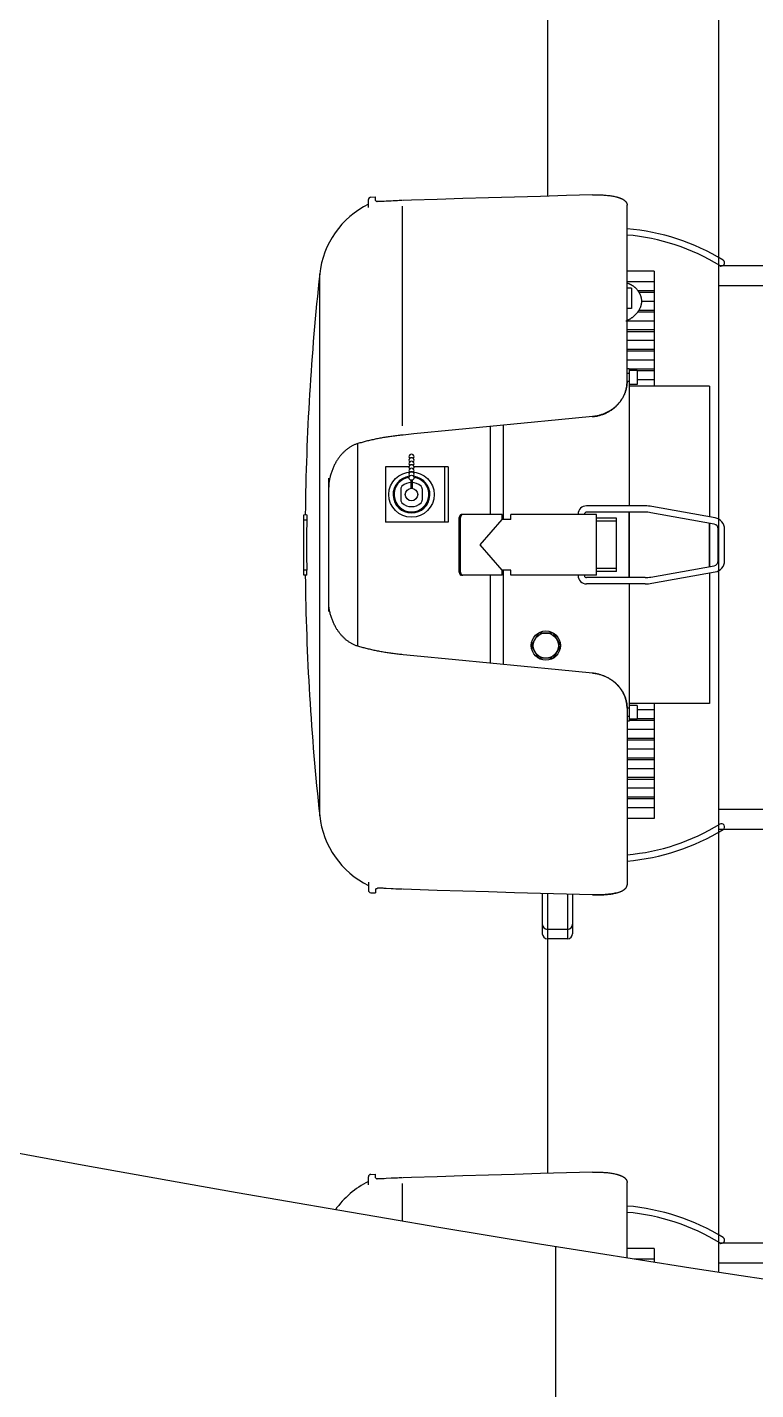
# Model space of a CAD drawing. Header units: millimetres. Extents: x -139278 to 641613, y -260926 to 217780.
# Drawn here: x 134978 to 135271, y 6584 to 7132 of the extents above; entities that cross this region are included whole.
import ezdxf

# ---------------------------------------------------------------- set-up
doc = ezdxf.new("R2010")
doc.units = ezdxf.units.MM

msp = doc.modelspace()

# ---------------------------------------------------------------- linework, layer by layer
for p, q in [((135256.165, 6631.019), (135256.165, 7556.408)), ((135190.571, 5312.264), (135190.571, 6641.398))]:
    msp.add_line(p, q)
at = {"ltscale": 4}
for p, q in [((135187.125, 7175.37), (135187.125, 7064.331)), ((135115.053, 7059.758), (135115.053, 7062.937)), ((135116.014, 7063.949), (135117.891, 7064.048)), ((135117.891, 7062.705), (135117.891, 7064.048)), ((135128.81, 6971.873), (135128.81, 7060.352)), ((135219.246, 6989.723), (135219.246, 7060.738)), ((135095.399, 6923.93), (135095.399, 7033.012)), ((135230.2, 7034.113), (135219.246, 7034.113)), ((135230.2, 7034.113), (135230.2, 6987.783)), ((135256.165, 7036.359), (135370.465, 7036.359)), ((135230.2, 7029.813), (135219.246, 7029.813)), ((135221.079, 7027.253), (135219.246, 7027.253)), ((135221.079, 7027.253), (135221.079, 7019.145)), ((135256.165, 7028.359), (135370.465, 7028.359)), ((135230.2, 7026.229), (135223.634, 7026.229)), ((135230.2, 7025.512), (135224.09, 7025.512)), ((135230.2, 7021.929), (135225.032, 7021.929)), ((135221.079, 7019.145), (135219.246, 7019.145)), ((135230.2, 7017.629), (135223.492, 7017.629)), ((135230.2, 7018.346), (135223.965, 7018.346)), ((135230.2, 7014.046), (135218.753, 7014.046)), ((135230.2, 7010.462), (135219.246, 7010.462)), ((135230.2, 7009.745), (135219.246, 7009.745)), ((135230.2, 7006.162), (135219.246, 7006.162)), ((135230.2, 7002.579), (135219.246, 7002.579)), ((135230.2, 7001.862), (135219.246, 7001.862)), ((135230.2, 6998.278), (135219.246, 6998.278)), ((135220.065, 6994.878), (135219.246, 6994.878)), ((135220.065, 6994.878), (135220.065, 6987.783)), ((135230.2, 6994.695), (135220.065, 6994.695)), ((135220.065, 6994.118), (135220.065, 6988.543)), ((135223.25, 6994.118), (135220.065, 6994.118)), ((135223.25, 6994.118), (135223.25, 6988.543)), ((135220.065, 6989.709), (135219.245, 6989.709)), ((135220.065, 6992.952), (135219.246, 6992.952)), ((135223.25, 6988.543), (135220.065, 6988.543)), ((135230.2, 6993.978), (135223.25, 6993.978)), ((135230.2, 6990.395), (135223.25, 6990.395)), ((135220.065, 6987.783), (135220.065, 6939.638)), ((135252.498, 6987.783), (135220.065, 6987.783)), ((135252.498, 6987.783), (135252.498, 6935.212)), ((135169.388, 6972.107), (135169.388, 6934.115)), ((135164.105, 6971.593), (135164.105, 6936.142)), ((135110.602, 6964.654), (135110.602, 6883.268)), ((135099.039, 6923.93), (135099.039, 6950.801)), ((135121.854, 6955.349), (135121.854, 6933.051)), ((135131.392, 6955.349), (135121.854, 6955.349)), ((135147.106, 6955.349), (135133.395, 6955.349)), ((135145.671, 6955.349), (135145.671, 6933.051)), ((135147.106, 6955.349), (135147.106, 6933.051)), ((135128.086, 6946.435), (135128.086, 6941.966)), ((135132.14, 6949.983), (135132.14, 6946.722)), ((135132.647, 6949.983), (135132.647, 6946.722)), ((135136.701, 6946.435), (135136.701, 6941.966)), ((135226.489, 6939.638), (135202.882, 6939.638)), ((135254.771, 6934.803), (135229.27, 6939.39)), ((135089.005, 6936.092), (135090.138, 6936.112)), ((135089.005, 6911.767), (135089.005, 6936.092)), ((135089.005, 6934.065), (135090.185, 6934.086)), ((135151.652, 6912.934), (135151.652, 6934.925)), ((135152.152, 6912.934), (135152.152, 6934.925)), ((135168.881, 6936.142), (135152.581, 6936.142)), ((135160.102, 6923.93), (135168.881, 6934.115)), ((135168.881, 6934.115), (135168.881, 6936.142)), ((135172.428, 6934.115), (135168.881, 6934.115)), ((135206.885, 6936.142), (135172.428, 6936.142)), ((135172.428, 6934.115), (135172.428, 6936.142)), ((135199.537, 6936.142), (135199.537, 6936.294)), ((135202.071, 6936.142), (135202.071, 6936.294)), ((135226.489, 6937.104), (135202.882, 6937.104)), ((135206.885, 6911.718), (135206.885, 6936.142)), ((135214.992, 6934.672), (135206.885, 6934.672)), ((135214.992, 6913.187), (135214.992, 6934.672)), ((135220.065, 6937.104), (135220.065, 6910.755)), ((135220.065, 6910.755), (135220.065, 6937.104)), ((135254.322, 6932.309), (135228.822, 6936.896)), ((135147.106, 6933.051), (135121.854, 6933.051)), ((135214.992, 6933.456), (135206.885, 6933.456)), ((135252.498, 6932.637), (135252.498, 6915.222)), ((135252.498, 6915.222), (135252.498, 6932.637)), ((135255.991, 6917.545), (135255.991, 6930.314)), ((135258.524, 6917.545), (135258.524, 6930.314)), ((135095.399, 6814.847), (135095.399, 6923.93)), ((135099.039, 6897.058), (135099.039, 6923.93)), ((135168.881, 6913.744), (135160.102, 6923.93)), ((135090.185, 6913.773), (135089.005, 6913.794)), ((135090.138, 6911.747), (135089.005, 6911.767)), ((135168.881, 6911.718), (135152.581, 6911.718)), ((135164.105, 6911.718), (135164.105, 6876.324)), ((135168.881, 6911.718), (135168.881, 6913.744)), ((135172.428, 6913.744), (135168.881, 6913.744)), ((135169.388, 6913.744), (135169.388, 6875.809)), ((135172.428, 6911.718), (135172.428, 6913.744)), ((135206.885, 6911.718), (135172.428, 6911.718)), ((135199.537, 6911.566), (135199.537, 6911.718)), ((135202.071, 6911.566), (135202.071, 6911.718)), ((135214.992, 6914.403), (135206.885, 6914.403)), ((135214.992, 6913.187), (135206.885, 6913.187)), ((135228.822, 6910.963), (135254.322, 6915.55)), ((135229.27, 6908.469), (135254.771, 6913.056)), ((135252.498, 6912.648), (135252.498, 6860.076)), ((135226.489, 6910.755), (135202.882, 6910.755)), ((135226.489, 6908.221), (135202.882, 6908.221)), ((135220.065, 6908.221), (135220.065, 6860.076)), ((135183.591, 6888.456), (135180.665, 6883.388)), ((135189.442, 6888.456), (135183.591, 6888.456)), ((135189.442, 6888.456), (135192.368, 6883.388)), ((135180.665, 6883.388), (135183.591, 6878.32)), ((135192.368, 6883.388), (135189.442, 6878.32)), ((135189.442, 6878.32), (135183.591, 6878.32)), ((135220.065, 6858.151), (135219.245, 6858.151)), ((135219.246, 6858.136), (135219.246, 6787.121)), ((135252.498, 6860.076), (135220.065, 6860.076)), ((135220.065, 6860.076), (135220.065, 6852.981)), ((135220.065, 6859.316), (135220.065, 6853.742)), ((135223.25, 6859.316), (135220.065, 6859.316)), ((135223.25, 6859.316), (135223.25, 6853.742)), ((135230.2, 6857.464), (135223.25, 6857.464)), ((135230.2, 6860.076), (135230.2, 6813.746)), ((135220.065, 6854.907), (135219.246, 6854.907)), ((135220.065, 6852.981), (135219.246, 6852.981)), ((135223.25, 6853.742), (135220.065, 6853.742)), ((135230.2, 6853.164), (135220.065, 6853.164)), ((135230.2, 6853.881), (135223.25, 6853.881)), ((135230.2, 6849.581), (135219.246, 6849.581)), ((135230.2, 6845.997), (135219.246, 6845.997)), ((135230.2, 6845.281), (135219.246, 6845.281)), ((135230.2, 6841.697), (135219.246, 6841.697)), ((135230.2, 6838.114), (135219.246, 6838.114)), ((135230.2, 6837.397), (135219.246, 6837.397)), ((135230.2, 6833.814), (135219.246, 6833.814)), ((135230.2, 6830.23), (135219.246, 6830.23)), ((135230.2, 6829.514), (135219.246, 6829.514)), ((135230.2, 6825.93), (135219.246, 6825.93)), ((135230.2, 6822.347), (135219.246, 6822.347)), ((135230.2, 6821.63), (135219.246, 6821.63)), ((135230.2, 6818.047), (135219.246, 6818.047)), ((135230.2, 6813.746), (135219.246, 6813.746)), ((135256.165, 6817.469), (135370.465, 6817.469)), ((135256.165, 6809.469), (135370.465, 6809.469)), ((135115.053, 6788.101), (135115.053, 6784.922)), ((135116.014, 6783.91), (135117.891, 6783.811)), ((135117.891, 6785.154), (135117.891, 6783.811)), ((135185.098, 6783.586), (135185.098, 6767.397)), ((135187.125, 6783.528), (135187.125, 6765.37)), ((135195.233, 6783.296), (135195.233, 6765.37)), ((135197.26, 6783.239), (135197.26, 6767.397)), ((135195.233, 6769.143), (135187.125, 6769.143)), ((135195.233, 6765.37), (135187.125, 6765.37)), ((135187.125, 6765.37), (135187.125, 6670.863)), ((135116.014, 6670.481), (135117.891, 6670.58)), ((135117.891, 6669.237), (135117.891, 6670.58)), ((135115.053, 6666.29), (135115.053, 6669.469)), ((135128.81, 6651.612), (135128.81, 6666.884)), ((135219.246, 6636.8), (135219.246, 6667.27)), ((135230.2, 6640.645), (135219.246, 6640.645)), ((135230.2, 6640.645), (135230.2, 6635.068)), ((135256.165, 6642.891), (135370.465, 6642.891)), ((135230.2, 6636.344), (135222.119, 6636.344)), ((135256.165, 6634.891), (135370.465, 6634.891))]:
    msp.add_line(p, q, dxfattribs=at)
for points in [[(135117.997, 7062.479), (135117.959, 7062.525), (135117.929, 7062.57), (135117.908, 7062.615), (135117.901, 7062.638), (135117.895, 7062.66), (135117.892, 7062.683), (135117.891, 7062.705)], [(135117.997, 7062.479), (135118.032, 7062.445), (135118.071, 7062.412), (135118.115, 7062.379), (135118.164, 7062.348), (135118.218, 7062.318), (135118.276, 7062.291), (135118.339, 7062.266), (135118.406, 7062.245), (135118.478, 7062.227), (135118.555, 7062.213)], [(135128.73, 7062.571), (135128.042, 7062.551), (135127.362, 7062.527), (135126.691, 7062.5), (135126.032, 7062.471), (135125.07, 7062.423), (135124.147, 7062.373), (135122.177, 7062.259), (135121.425, 7062.217), (135120.957, 7062.194), (135120.518, 7062.176), (135120.109, 7062.164), (135119.823, 7062.158), (135119.555, 7062.157), (135119.305, 7062.16), (135119.074, 7062.168), (135118.931, 7062.176), (135118.797, 7062.186), (135118.671, 7062.198), (135118.555, 7062.213)], [(135205.367, 7064.848), (135194.835, 7064.552), (135184.339, 7064.252), (135173.88, 7063.947), (135163.459, 7063.639), (135153.075, 7063.326), (135142.729, 7063.008), (135132.421, 7062.687), (135128.994, 7062.579)], [(135205.367, 7064.848), (135205.887, 7064.86), (135206.405, 7064.867), (135206.92, 7064.869), (135207.432, 7064.866), (135207.939, 7064.858), (135208.442, 7064.845), (135208.94, 7064.827), (135209.433, 7064.804), (135209.918, 7064.776), (135210.397, 7064.743), (135210.869, 7064.704), (135211.332, 7064.66), (135211.787, 7064.611), (135212.232, 7064.556), (135212.668, 7064.496), (135213.094, 7064.431), (135213.509, 7064.36), (135213.913, 7064.285), (135214.305, 7064.203), (135214.685, 7064.117), (135214.899, 7064.064), (135215.11, 7064.009), (135215.316, 7063.953), (135215.517, 7063.895), (135215.714, 7063.835), (135215.906, 7063.774), (135216.093, 7063.71), (135216.276, 7063.645), (135216.454, 7063.578), (135216.626, 7063.509), (135216.794, 7063.439), (135216.957, 7063.367), (135217.114, 7063.293), (135217.266, 7063.218), (135217.413, 7063.141), (135217.555, 7063.062), (135217.691, 7062.981), (135217.821, 7062.899), (135217.947, 7062.816), (135218.066, 7062.73), (135218.18, 7062.644), (135218.289, 7062.555), (135218.391, 7062.466), (135218.488, 7062.374), (135218.58, 7062.282), (135218.665, 7062.187), (135218.745, 7062.092), (135218.819, 7061.995), (135218.887, 7061.897), (135218.949, 7061.797), (135219.005, 7061.696), (135219.056, 7061.594), (135219.1, 7061.491), (135219.139, 7061.387), (135219.171, 7061.281), (135219.198, 7061.175), (135219.219, 7061.067), (135219.234, 7060.958), (135219.243, 7060.849), (135219.246, 7060.738)], [(135219.246, 7029.365), (135219.316, 7029.345), (135219.466, 7029.3), (135219.614, 7029.253), (135219.761, 7029.202), (135219.907, 7029.148), (135220.053, 7029.09), (135220.197, 7029.03), (135220.34, 7028.967), (135220.483, 7028.9), (135220.624, 7028.831), (135220.764, 7028.758), (135220.902, 7028.683), (135221.04, 7028.604), (135221.176, 7028.523), (135221.333, 7028.425), (135221.488, 7028.323), (135221.641, 7028.217), (135221.792, 7028.107), (135221.941, 7027.994), (135222.088, 7027.877), (135222.232, 7027.757), (135222.374, 7027.633), (135222.513, 7027.506), (135222.65, 7027.375), (135222.784, 7027.242), (135222.915, 7027.105), (135223.043, 7026.966), (135223.168, 7026.823), (135223.29, 7026.678), (135223.409, 7026.53), (135223.524, 7026.379), (135223.636, 7026.226), (135223.744, 7026.071), (135223.848, 7025.913), (135223.949, 7025.753), (135224.046, 7025.59), (135224.138, 7025.426), (135224.227, 7025.26), (135224.312, 7025.092), (135224.392, 7024.922), (135224.467, 7024.751), (135224.539, 7024.578), (135224.606, 7024.404), (135224.668, 7024.228), (135224.725, 7024.051), (135224.778, 7023.874), (135224.826, 7023.695), (135224.869, 7023.515), (135224.907, 7023.335), (135224.94, 7023.154), (135224.968, 7022.972), (135224.991, 7022.79), (135225.009, 7022.608), (135225.022, 7022.425), (135225.03, 7022.24), (135225.033, 7022.055), (135225.031, 7021.87), (135225.023, 7021.686), (135225.01, 7021.501), (135224.992, 7021.317), (135224.969, 7021.134), (135224.941, 7020.951), (135224.908, 7020.768), (135224.869, 7020.586), (135224.826, 7020.405), (135224.778, 7020.225), (135224.726, 7020.046), (135224.668, 7019.868), (135224.606, 7019.691), (135224.54, 7019.516), (135224.469, 7019.341), (135224.393, 7019.168), (135224.314, 7018.997), (135224.23, 7018.827), (135224.142, 7018.659), (135224.05, 7018.492), (135223.954, 7018.327), (135223.855, 7018.164), (135223.751, 7018.003), (135223.644, 7017.844), (135223.534, 7017.687), (135223.42, 7017.532), (135223.303, 7017.379), (135223.183, 7017.229), (135223.06, 7017.08), (135222.934, 7016.935), (135222.805, 7016.791), (135222.674, 7016.65), (135222.54, 7016.511), (135222.403, 7016.375), (135222.264, 7016.242), (135222.122, 7016.111), (135221.979, 7015.983), (135221.833, 7015.858), (135221.687, 7015.737), (135221.539, 7015.619), (135221.389, 7015.503), (135221.238, 7015.391), (135221.085, 7015.281), (135220.93, 7015.174), (135220.774, 7015.071), (135220.616, 7014.97), (135220.457, 7014.872), (135220.296, 7014.777), (135220.134, 7014.685), (135219.971, 7014.596), (135219.806, 7014.51), (135219.64, 7014.428), (135219.473, 7014.348), (135219.305, 7014.271), (135219.246, 7014.246)], [(135219.246, 6989.723), (135219.244, 6989.494), (135219.237, 6989.266), (135219.227, 6989.037), (135219.212, 6988.808), (135219.193, 6988.579), (135219.17, 6988.35), (135219.143, 6988.121), (135219.111, 6987.892), (135219.076, 6987.664), (135219.036, 6987.436), (135218.992, 6987.208), (135218.944, 6986.981), (135218.891, 6986.754), (135218.835, 6986.528), (135218.774, 6986.303), (135218.709, 6986.078), (135218.641, 6985.854), (135218.568, 6985.631), (135218.491, 6985.408), (135218.41, 6985.187), (135218.325, 6984.967), (135218.235, 6984.748), (135218.142, 6984.53), (135218.045, 6984.313), (135217.944, 6984.098), (135217.839, 6983.883), (135217.73, 6983.671), (135217.618, 6983.46), (135217.501, 6983.25), (135217.381, 6983.042), (135217.257, 6982.836), (135217.129, 6982.632), (135216.997, 6982.429), (135216.862, 6982.228), (135216.723, 6982.029), (135216.581, 6981.833), (135216.435, 6981.638), (135216.286, 6981.445), (135216.133, 6981.255), (135215.976, 6981.066), (135215.782, 6980.841), (135215.583, 6980.619), (135215.379, 6980.401), (135215.17, 6980.187), (135214.957, 6979.976), (135214.739, 6979.769), (135214.516, 6979.566), (135214.289, 6979.367), (135214.058, 6979.173), (135213.823, 6978.982), (135213.584, 6978.796), (135213.341, 6978.615), (135213.093, 6978.438), (135212.842, 6978.265), (135212.588, 6978.097), (135212.33, 6977.934), (135212.068, 6977.776), (135211.803, 6977.622), (135211.535, 6977.474), (135211.264, 6977.331), (135210.99, 6977.192), (135210.712, 6977.059), (135210.432, 6976.931), (135210.15, 6976.809), (135209.865, 6976.691), (135209.577, 6976.579), (135209.287, 6976.473), (135208.995, 6976.372), (135208.701, 6976.276), (135208.405, 6976.186), (135208.108, 6976.102), (135207.808, 6976.023), (135207.507, 6975.95), (135207.205, 6975.883), (135206.901, 6975.821), (135206.596, 6975.766), (135206.29, 6975.716), (135205.983, 6975.671), (135205.676, 6975.633), (135205.367, 6975.6)], [(135205.377, 6975.555), (135205.731, 6975.593), (135206.084, 6975.638), (135206.435, 6975.691), (135206.785, 6975.752), (135207.134, 6975.819), (135207.48, 6975.894), (135207.825, 6975.976), (135208.167, 6976.065), (135208.507, 6976.161), (135208.844, 6976.265), (135209.179, 6976.375), (135209.51, 6976.493), (135209.839, 6976.617), (135210.164, 6976.748), (135210.486, 6976.886), (135210.804, 6977.03), (135211.118, 6977.182), (135211.429, 6977.339), (135211.735, 6977.504), (135212.037, 6977.674), (135212.335, 6977.851), (135212.628, 6978.034), (135212.917, 6978.224), (135213.201, 6978.419), (135213.479, 6978.62), (135213.753, 6978.827), (135214.021, 6979.04), (135214.284, 6979.258), (135214.542, 6979.482), (135214.793, 6979.711), (135215.039, 6979.945), (135215.279, 6980.185), (135215.513, 6980.429), (135215.741, 6980.679), (135215.962, 6980.933), (135216.177, 6981.192), (135216.386, 6981.455), (135216.588, 6981.723), (135216.783, 6981.995), (135216.971, 6982.27), (135217.152, 6982.55), (135217.327, 6982.834), (135217.494, 6983.121), (135217.654, 6983.412), (135217.807, 6983.706), (135217.952, 6984.004), (135218.09, 6984.304), (135218.221, 6984.607), (135218.344, 6984.913), (135218.459, 6985.222), (135218.566, 6985.533), (135218.666, 6985.846), (135218.758, 6986.162), (135218.843, 6986.479), (135218.919, 6986.798), (135218.987, 6987.119), (135219.048, 6987.441), (135219.1, 6987.765), (135219.145, 6988.089), (135219.181, 6988.415), (135219.209, 6988.741), (135219.229, 6989.068), (135219.242, 6989.395), (135219.246, 6989.723)], [(135205.367, 6975.6), (135191.56, 6974.262), (135177.753, 6972.921), (135163.947, 6971.578), (135150.141, 6970.231), (135133.399, 6968.594), (135128.996, 6968.163)], [(135128.996, 6968.163), (135128.496, 6968.112), (135127.996, 6968.06), (135127.497, 6968.006), (135126.999, 6967.949), (135126.502, 6967.89), (135126.005, 6967.829), (135125.509, 6967.766), (135125.015, 6967.701), (135124.522, 6967.633), (135124.03, 6967.564), (135123.539, 6967.492), (135123.05, 6967.419), (135122.563, 6967.343), (135122.078, 6967.266), (135121.594, 6967.186), (135121.113, 6967.104), (135120.633, 6967.021), (135120.156, 6966.935), (135119.681, 6966.847), (135119.208, 6966.758), (135118.738, 6966.667), (135118.271, 6966.573), (135117.806, 6966.478), (135117.344, 6966.381), (135116.885, 6966.282), (135116.429, 6966.182), (135115.976, 6966.08), (135115.527, 6965.975), (135115.081, 6965.87), (135114.638, 6965.762), (135114.198, 6965.653), (135113.763, 6965.542), (135113.331, 6965.429), (135112.903, 6965.315), (135112.478, 6965.199), (135112.058, 6965.082), (135111.642, 6964.963), (135111.23, 6964.843), (135110.823, 6964.721), (135110.419, 6964.598)], [(135110.419, 6964.598), (135110.141, 6964.503), (135109.866, 6964.402), (135109.595, 6964.294), (135109.326, 6964.181), (135109.061, 6964.061), (135108.798, 6963.936), (135108.539, 6963.805), (135108.284, 6963.669), (135108.032, 6963.527), (135107.783, 6963.381), (135107.537, 6963.229), (135107.295, 6963.073), (135107.057, 6962.911), (135106.822, 6962.746), (135106.59, 6962.576), (135106.362, 6962.402), (135106.137, 6962.223), (135105.916, 6962.041), (135105.699, 6961.854), (135105.485, 6961.664), (135105.274, 6961.47), (135105.067, 6961.273), (135104.864, 6961.072), (135104.664, 6960.868), (135104.467, 6960.66), (135104.274, 6960.449), (135104.085, 6960.235), (135103.899, 6960.019), (135103.716, 6959.799), (135103.537, 6959.576), (135103.362, 6959.351), (135103.189, 6959.122), (135103.02, 6958.891), (135102.855, 6958.658), (135102.693, 6958.422), (135102.534, 6958.183), (135102.379, 6957.942), (135102.227, 6957.699), (135102.078, 6957.453), (135101.933, 6957.205), (135101.753, 6956.887), (135101.579, 6956.565), (135101.409, 6956.24), (135101.245, 6955.911), (135101.086, 6955.578), (135100.932, 6955.241), (135100.784, 6954.901), (135100.64, 6954.557), (135100.502, 6954.208), (135100.368, 6953.856), (135100.24, 6953.499), (135100.117, 6953.139), (135099.999, 6952.773), (135099.886, 6952.403), (135099.778, 6952.028), (135099.677, 6951.647), (135099.58, 6951.26), (135099.49, 6950.866), (135099.405, 6950.465), (135099.327, 6950.054), (135099.279, 6949.776), (135099.233, 6949.493), (135099.192, 6949.205), (135099.154, 6948.912), (135099.121, 6948.616), (135099.093, 6948.318), (135099.07, 6948.017), (135099.053, 6947.716), (135099.043, 6947.414), (135099.039, 6947.113)], [(135090.185, 6934.086), (135090.166, 6932.055), (135090.152, 6930.023), (135090.142, 6927.992), (135090.136, 6925.961), (135090.134, 6923.93), (135090.136, 6921.898), (135090.142, 6919.867), (135090.152, 6917.836), (135090.166, 6915.804), (135090.185, 6913.773)], [(135090.138, 6936.112), (135090.14, 6936.11), (135090.146, 6936.098), (135090.153, 6936.056), (135090.162, 6935.958), (135090.172, 6935.771), (135090.179, 6935.519), (135090.185, 6935.145), (135090.188, 6934.712), (135090.185, 6934.086)], [(135152.581, 6936.142), (135152.535, 6936.14), (135152.49, 6936.136), (135152.444, 6936.128), (135152.399, 6936.118), (135152.355, 6936.105), (135152.311, 6936.089), (135152.268, 6936.07), (135152.225, 6936.049), (135152.184, 6936.025), (135152.143, 6935.998), (135152.103, 6935.969), (135152.065, 6935.937), (135152.028, 6935.902), (135151.992, 6935.866), (135151.957, 6935.827), (135151.924, 6935.785), (135151.893, 6935.742), (135151.863, 6935.697), (135151.835, 6935.65), (135151.809, 6935.601), (135151.784, 6935.551), (135151.762, 6935.499), (135151.741, 6935.445), (135151.723, 6935.391), (135151.706, 6935.335), (135151.692, 6935.278), (135151.68, 6935.221), (135151.67, 6935.163), (135151.662, 6935.104), (135151.657, 6935.045), (135151.653, 6934.985), (135151.652, 6934.925)], [(135153.08, 6936.142), (135153.035, 6936.14), (135152.99, 6936.136), (135152.944, 6936.128), (135152.899, 6936.118), (135152.855, 6936.105), (135152.811, 6936.089), (135152.768, 6936.07), (135152.725, 6936.049), (135152.684, 6936.025), (135152.643, 6935.998), (135152.603, 6935.969), (135152.565, 6935.937), (135152.527, 6935.902), (135152.492, 6935.866), (135152.457, 6935.827), (135152.424, 6935.785), (135152.393, 6935.742), (135152.363, 6935.697), (135152.335, 6935.65), (135152.309, 6935.601), (135152.284, 6935.551), (135152.262, 6935.499), (135152.241, 6935.445), (135152.223, 6935.391), (135152.206, 6935.335), (135152.192, 6935.278), (135152.18, 6935.221), (135152.17, 6935.163), (135152.162, 6935.104), (135152.157, 6935.045), (135152.153, 6934.985), (135152.152, 6934.925)], [(135090.138, 6911.747), (135090.14, 6911.749), (135090.146, 6911.761), (135090.153, 6911.803), (135090.162, 6911.901), (135090.172, 6912.088), (135090.179, 6912.34), (135090.185, 6912.714), (135090.188, 6913.147), (135090.185, 6913.773)], [(135151.652, 6912.934), (135151.653, 6912.874), (135151.657, 6912.815), (135151.662, 6912.755), (135151.67, 6912.696), (135151.68, 6912.638), (135151.692, 6912.581), (135151.706, 6912.524), (135151.723, 6912.468), (135151.741, 6912.414), (135151.762, 6912.36), (135151.784, 6912.309), (135151.809, 6912.258), (135151.835, 6912.209), (135151.863, 6912.162), (135151.893, 6912.117), (135151.924, 6912.074), (135151.957, 6912.033), (135151.992, 6911.994), (135152.028, 6911.957), (135152.065, 6911.923), (135152.103, 6911.891), (135152.143, 6911.861), (135152.184, 6911.834), (135152.225, 6911.81), (135152.268, 6911.789), (135152.311, 6911.77), (135152.355, 6911.754), (135152.399, 6911.741), (135152.444, 6911.731), (135152.49, 6911.723), (135152.535, 6911.719), (135152.581, 6911.718)], [(135152.152, 6912.934), (135152.153, 6912.874), (135152.157, 6912.815), (135152.162, 6912.755), (135152.17, 6912.696), (135152.18, 6912.638), (135152.192, 6912.581), (135152.206, 6912.524), (135152.223, 6912.468), (135152.241, 6912.414), (135152.262, 6912.36), (135152.284, 6912.309), (135152.309, 6912.258), (135152.335, 6912.209), (135152.363, 6912.162), (135152.393, 6912.117), (135152.424, 6912.074), (135152.457, 6912.033), (135152.492, 6911.994), (135152.527, 6911.957), (135152.565, 6911.923), (135152.603, 6911.891), (135152.643, 6911.861), (135152.684, 6911.834), (135152.725, 6911.81), (135152.768, 6911.789), (135152.811, 6911.77), (135152.855, 6911.754), (135152.899, 6911.741), (135152.944, 6911.731), (135152.99, 6911.723), (135153.035, 6911.719), (135153.08, 6911.718)], [(135110.419, 6883.261), (135110.141, 6883.356), (135109.866, 6883.457), (135109.595, 6883.565), (135109.326, 6883.678), (135109.061, 6883.798), (135108.798, 6883.923), (135108.539, 6884.054), (135108.284, 6884.19), (135108.032, 6884.332), (135107.783, 6884.479), (135107.537, 6884.63), (135107.295, 6884.787), (135107.057, 6884.948), (135106.822, 6885.113), (135106.59, 6885.283), (135106.362, 6885.458), (135106.137, 6885.636), (135105.916, 6885.818), (135105.699, 6886.005), (135105.485, 6886.195), (135105.274, 6886.389), (135105.067, 6886.586), (135104.864, 6886.787), (135104.664, 6886.991), (135104.467, 6887.199), (135104.274, 6887.41), (135104.085, 6887.624), (135103.899, 6887.84), (135103.716, 6888.06), (135103.537, 6888.283), (135103.362, 6888.509), (135103.189, 6888.737), (135103.02, 6888.968), (135102.855, 6889.201), (135102.693, 6889.437), (135102.534, 6889.676), (135102.379, 6889.917), (135102.227, 6890.16), (135102.078, 6890.406), (135101.933, 6890.654), (135101.753, 6890.972), (135101.579, 6891.294), (135101.409, 6891.619), (135101.245, 6891.948), (135101.086, 6892.281), (135100.932, 6892.618), (135100.784, 6892.958), (135100.64, 6893.303), (135100.502, 6893.651), (135100.368, 6894.003), (135100.24, 6894.36), (135100.117, 6894.72), (135099.999, 6895.086), (135099.886, 6895.456), (135099.778, 6895.831), (135099.677, 6896.212), (135099.58, 6896.599), (135099.49, 6896.993), (135099.405, 6897.394), (135099.327, 6897.805), (135099.279, 6898.083), (135099.233, 6898.366), (135099.192, 6898.654), (135099.154, 6898.947), (135099.121, 6899.243), (135099.093, 6899.541), (135099.07, 6899.842), (135099.053, 6900.143), (135099.043, 6900.445), (135099.039, 6900.746)], [(135128.996, 6879.696), (135128.496, 6879.747), (135127.996, 6879.799), (135127.497, 6879.853), (135126.999, 6879.91), (135126.502, 6879.969), (135126.005, 6880.03), (135125.509, 6880.093), (135125.015, 6880.158), (135124.522, 6880.226), (135124.03, 6880.295), (135123.539, 6880.367), (135123.05, 6880.44), (135122.563, 6880.516), (135122.078, 6880.593), (135121.594, 6880.673), (135121.113, 6880.755), (135120.633, 6880.838), (135120.156, 6880.924), (135119.681, 6881.012), (135119.208, 6881.101), (135118.738, 6881.192), (135118.271, 6881.286), (135117.806, 6881.381), (135117.344, 6881.478), (135116.885, 6881.577), (135116.429, 6881.677), (135115.976, 6881.78), (135115.527, 6881.884), (135115.081, 6881.989), (135114.638, 6882.097), (135114.198, 6882.206), (135113.763, 6882.317), (135113.331, 6882.43), (135112.903, 6882.544), (135112.478, 6882.66), (135112.058, 6882.777), (135111.642, 6882.896), (135111.23, 6883.016), (135110.823, 6883.138), (135110.419, 6883.261)], [(135128.996, 6879.696), (135129.002, 6879.731), (135129.005, 6879.739), (135129.006, 6879.742)], [(135205.367, 6872.259), (135191.56, 6873.597), (135177.753, 6874.938), (135163.947, 6876.281), (135150.141, 6877.628), (135133.399, 6879.265), (135128.996, 6879.696)], [(135219.246, 6858.136), (135219.244, 6858.365), (135219.237, 6858.593), (135219.227, 6858.822), (135219.212, 6859.051), (135219.193, 6859.28), (135219.17, 6859.509), (135219.143, 6859.738), (135219.111, 6859.967), (135219.076, 6860.195), (135219.036, 6860.423), (135218.992, 6860.651), (135218.944, 6860.878), (135218.891, 6861.105), (135218.835, 6861.331), (135218.774, 6861.557), (135218.709, 6861.781), (135218.641, 6862.005), (135218.568, 6862.229), (135218.491, 6862.451), (135218.41, 6862.672), (135218.325, 6862.892), (135218.235, 6863.111), (135218.142, 6863.329), (135218.045, 6863.546), (135217.944, 6863.762), (135217.839, 6863.976), (135217.73, 6864.188), (135217.618, 6864.399), (135217.501, 6864.609), (135217.381, 6864.817), (135217.257, 6865.023), (135217.129, 6865.227), (135216.997, 6865.43), (135216.862, 6865.631), (135216.723, 6865.83), (135216.581, 6866.026), (135216.435, 6866.221), (135216.286, 6866.414), (135216.133, 6866.604), (135215.976, 6866.793), (135215.782, 6867.018), (135215.583, 6867.24), (135215.379, 6867.458), (135215.17, 6867.673), (135214.957, 6867.883), (135214.739, 6868.09), (135214.516, 6868.293), (135214.289, 6868.492), (135214.058, 6868.686), (135213.823, 6868.877), (135213.584, 6869.063), (135213.341, 6869.244), (135213.093, 6869.422), (135212.842, 6869.594), (135212.588, 6869.762), (135212.33, 6869.925), (135212.068, 6870.083), (135211.803, 6870.237), (135211.535, 6870.385), (135211.264, 6870.528), (135210.99, 6870.667), (135210.712, 6870.8), (135210.432, 6870.928), (135210.15, 6871.05), (135209.865, 6871.168), (135209.577, 6871.28), (135209.287, 6871.386), (135208.995, 6871.487), (135208.701, 6871.583), (135208.405, 6871.673), (135208.108, 6871.757), (135207.808, 6871.836), (135207.507, 6871.909), (135207.205, 6871.976), (135206.901, 6872.038), (135206.596, 6872.093), (135206.29, 6872.144), (135205.983, 6872.188), (135205.676, 6872.226), (135205.367, 6872.259)], [(135205.377, 6872.304), (135205.731, 6872.266), (135206.084, 6872.221), (135206.435, 6872.168), (135206.785, 6872.107), (135207.134, 6872.04), (135207.48, 6871.965), (135207.825, 6871.883), (135208.167, 6871.794), (135208.507, 6871.698), (135208.844, 6871.594), (135209.179, 6871.484), (135209.51, 6871.367), (135209.839, 6871.242), (135210.164, 6871.111), (135210.486, 6870.973), (135210.804, 6870.829), (135211.118, 6870.677), (135211.429, 6870.52), (135211.735, 6870.355), (135212.037, 6870.185), (135212.335, 6870.008), (135212.628, 6869.825), (135212.917, 6869.636), (135213.201, 6869.44), (135213.479, 6869.239), (135213.753, 6869.032), (135214.021, 6868.819), (135214.284, 6868.601), (135214.542, 6868.377), (135214.793, 6868.148), (135215.039, 6867.914), (135215.279, 6867.674), (135215.513, 6867.43), (135215.741, 6867.18), (135215.962, 6866.926), (135216.177, 6866.667), (135216.386, 6866.404), (135216.588, 6866.136), (135216.783, 6865.865), (135216.971, 6865.589), (135217.152, 6865.309), (135217.327, 6865.025), (135217.494, 6864.738), (135217.654, 6864.447), (135217.807, 6864.153), (135217.952, 6863.855), (135218.09, 6863.555), (135218.221, 6863.252), (135218.344, 6862.946), (135218.459, 6862.637), (135218.566, 6862.326), (135218.666, 6862.013), (135218.758, 6861.697), (135218.843, 6861.38), (135218.919, 6861.061), (135218.987, 6860.74), (135219.048, 6860.418), (135219.1, 6860.094), (135219.145, 6859.77), (135219.181, 6859.444), (135219.209, 6859.118), (135219.229, 6858.791), (135219.242, 6858.464), (135219.246, 6858.136)], [(135117.997, 6785.38), (135118.032, 6785.414), (135118.071, 6785.447), (135118.115, 6785.48), (135118.164, 6785.511), (135118.218, 6785.541), (135118.276, 6785.568), (135118.339, 6785.593), (135118.406, 6785.614), (135118.478, 6785.632), (135118.555, 6785.646)], [(135128.73, 6785.288), (135128.042, 6785.308), (135127.362, 6785.332), (135126.691, 6785.359), (135126.032, 6785.388), (135125.07, 6785.436), (135124.147, 6785.486), (135122.177, 6785.601), (135121.425, 6785.642), (135120.957, 6785.665), (135120.518, 6785.683), (135120.109, 6785.695), (135119.823, 6785.701), (135119.555, 6785.702), (135119.305, 6785.699), (135119.074, 6785.691), (135118.931, 6785.683), (135118.797, 6785.673), (135118.671, 6785.661), (135118.555, 6785.646)], [(135205.367, 6783.011), (135205.887, 6782.999), (135206.405, 6782.992), (135206.92, 6782.99), (135207.432, 6782.993), (135207.939, 6783.001), (135208.442, 6783.014), (135208.94, 6783.032), (135209.433, 6783.055), (135209.918, 6783.083), (135210.397, 6783.117), (135210.869, 6783.155), (135211.332, 6783.199), (135211.787, 6783.248), (135212.232, 6783.303), (135212.668, 6783.363), (135213.094, 6783.428), (135213.509, 6783.499), (135213.913, 6783.574), (135214.305, 6783.656), (135214.685, 6783.742), (135214.899, 6783.795), (135215.11, 6783.85), (135215.316, 6783.906), (135215.517, 6783.964), (135215.714, 6784.024), (135215.906, 6784.085), (135216.093, 6784.149), (135216.276, 6784.214), (135216.454, 6784.281), (135216.626, 6784.35), (135216.794, 6784.42), (135216.957, 6784.492), (135217.114, 6784.566), (135217.266, 6784.641), (135217.413, 6784.718), (135217.555, 6784.797), (135217.691, 6784.878), (135217.821, 6784.96), (135217.947, 6785.043), (135218.066, 6785.129), (135218.18, 6785.215), (135218.289, 6785.304), (135218.391, 6785.393), (135218.488, 6785.485), (135218.58, 6785.577), (135218.665, 6785.672), (135218.745, 6785.767), (135218.819, 6785.864), (135218.887, 6785.962), (135218.949, 6786.062), (135219.005, 6786.163), (135219.056, 6786.265), (135219.1, 6786.368), (135219.139, 6786.472), (135219.171, 6786.578), (135219.198, 6786.684), (135219.219, 6786.792), (135219.234, 6786.901), (135219.243, 6787.01), (135219.246, 6787.121)], [(135117.997, 6785.38), (135117.959, 6785.334), (135117.929, 6785.289), (135117.908, 6785.244), (135117.901, 6785.221), (135117.895, 6785.199), (135117.892, 6785.176), (135117.891, 6785.154)], [(135205.367, 6783.011), (135194.835, 6783.307), (135184.339, 6783.607), (135173.88, 6783.912), (135163.459, 6784.22), (135153.075, 6784.533), (135142.729, 6784.851), (135132.421, 6785.172), (135128.994, 6785.28)], [(135214.685, 6783.742), (135214.305, 6783.656), (135213.913, 6783.574), (135213.509, 6783.499), (135213.094, 6783.428), (135212.668, 6783.363), (135212.232, 6783.303), (135211.787, 6783.248), (135211.332, 6783.199), (135210.869, 6783.155), (135210.397, 6783.117), (135209.918, 6783.083), (135209.433, 6783.055), (135208.94, 6783.032), (135208.442, 6783.014), (135207.939, 6783.001), (135207.432, 6782.993), (135206.92, 6782.99), (135206.405, 6782.992), (135205.887, 6782.999), (135205.367, 6783.011)], [(135205.367, 6671.38), (135194.835, 6671.084), (135184.339, 6670.784), (135173.88, 6670.479), (135163.459, 6670.171), (135153.075, 6669.858), (135142.729, 6669.54), (135132.421, 6669.219), (135128.994, 6669.11)], [(135205.367, 6671.38), (135205.887, 6671.392), (135206.405, 6671.399), (135206.92, 6671.401), (135207.432, 6671.398), (135207.939, 6671.39), (135208.442, 6671.377), (135208.94, 6671.359), (135209.433, 6671.336), (135209.918, 6671.308), (135210.397, 6671.274), (135210.869, 6671.236), (135211.332, 6671.192), (135211.787, 6671.143), (135212.232, 6671.088), (135212.668, 6671.028), (135213.094, 6670.963), (135213.509, 6670.892), (135213.913, 6670.816), (135214.305, 6670.735), (135214.685, 6670.649), (135214.899, 6670.596), (135215.11, 6670.541), (135215.316, 6670.485), (135215.517, 6670.427), (135215.714, 6670.367), (135215.906, 6670.305), (135216.093, 6670.242), (135216.276, 6670.177), (135216.454, 6670.11), (135216.626, 6670.041), (135216.794, 6669.971), (135216.957, 6669.899), (135217.114, 6669.825), (135217.266, 6669.75), (135217.413, 6669.672), (135217.555, 6669.594), (135217.691, 6669.513), (135217.821, 6669.431), (135217.947, 6669.348), (135218.066, 6669.262), (135218.18, 6669.176), (135218.289, 6669.087), (135218.391, 6668.997), (135218.488, 6668.906), (135218.58, 6668.813), (135218.665, 6668.719), (135218.745, 6668.624), (135218.819, 6668.527), (135218.887, 6668.429), (135218.949, 6668.329), (135219.005, 6668.228), (135219.056, 6668.126), (135219.1, 6668.023), (135219.139, 6667.919), (135219.171, 6667.813), (135219.198, 6667.707), (135219.219, 6667.599), (135219.234, 6667.49), (135219.243, 6667.381), (135219.246, 6667.27)], [(135117.997, 6669.011), (135117.959, 6669.057), (135117.929, 6669.102), (135117.908, 6669.147), (135117.901, 6669.17), (135117.895, 6669.192), (135117.892, 6669.215), (135117.891, 6669.237)], [(135117.997, 6669.011), (135118.032, 6668.977), (135118.071, 6668.944), (135118.115, 6668.911), (135118.164, 6668.88), (135118.218, 6668.85), (135118.276, 6668.823), (135118.339, 6668.798), (135118.406, 6668.777), (135118.478, 6668.759), (135118.555, 6668.745)], [(135128.73, 6669.103), (135128.042, 6669.083), (135127.362, 6669.059), (135126.691, 6669.032), (135126.032, 6669.003), (135125.07, 6668.955), (135124.147, 6668.905), (135122.177, 6668.79), (135121.425, 6668.749), (135120.957, 6668.726), (135120.518, 6668.708), (135120.109, 6668.696), (135119.823, 6668.69), (135119.555, 6668.689), (135119.305, 6668.692), (135119.074, 6668.7), (135118.931, 6668.707), (135118.797, 6668.718), (135118.671, 6668.73), (135118.555, 6668.745)]]:
    msp.add_lwpolyline(points, dxfattribs=at)
for centre, radius in [((135132.393, 6944.2), 9.122), ((135132.393, 6950.964), 1.014), ((135132.393, 6944.2), 2.534), ((135186.517, 6883.388), 5.879), ((135186.517, 6883.388), 5.068)]:
    msp.add_circle(centre, radius, dxfattribs=at)
for centre, radius, start, end in [((135130.667, 7029.194), 35.474, 116.11316, 173.82162), ((135116.067, 7062.937), 1.014, 93, 180), ((135211.661, 6962.867), 88.685, 58.55402, 85.09381), ((135211.661, 6962.867), 86.151, 58.55402, 84.94914), ((135257.266, 7037.447), 1.267, 238.55402, 58.55402), ((136103.056, 6923.93), 1013.544, 173.821605, 179.311862), ((135132.393, 6959.424), 1.014, 315.93045, 224.06955), ((135132.393, 6958.014), 1.014, 315.93045, 224.06955), ((135132.393, 6956.604), 1.014, 315.93045, 224.06955), ((135132.393, 6955.194), 1.014, 315.93045, 224.06955), ((135132.393, 6944.2), 7.399, 96.40211, 270), ((135132.393, 6944.2), 6.993, 98.23125, 270), ((135132.393, 6953.784), 1.014, 315.93045, 224.06955), ((135132.393, 6952.374), 1.014, 315.93045, 224.06955), ((135132.393, 6944.2), 7.399, 270, 83.59789), ((135132.393, 6944.2), 6.993, 270, 81.76875), ((135129.606, 6946.435), 1.52, 133.43254, 180), ((135132.393, 6943.491), 5.574, 46.56746, 133.43254), ((135135.181, 6946.435), 1.52, 0, 46.56746), ((135129.606, 6941.966), 1.52, 180, 226.56746), ((135132.393, 6944.91), 5.574, 226.56746, 313.43254), ((135135.181, 6941.966), 1.52, 313.43254, 0), ((135202.882, 6936.294), 3.344, 90, 180), ((135226.489, 6923.93), 15.708, 79.80259, 90), ((135202.882, 6936.294), 0.811, 90, 180), ((135226.489, 6923.93), 13.175, 79.80259, 90), ((135253.964, 6930.314), 4.56, 0, 79.80259), ((135253.964, 6930.314), 2.027, 0, 79.80259), ((135253.964, 6917.545), 2.027, 280.19741, 0), ((135253.964, 6917.545), 4.56, 280.19741, 0), ((136103.056, 6923.93), 1013.544, 180.688138, 186.178395), ((135202.882, 6911.566), 3.344, 180, 270), ((135202.882, 6911.566), 0.811, 180, 270), ((135226.489, 6923.93), 13.175, 270, 280.19741), ((135226.489, 6923.93), 15.708, 270, 280.19741), ((135130.667, 6818.665), 35.474, 186.17838, 243.88684), ((135211.661, 6884.992), 86.151, 275.05086, 301.44598), ((135211.661, 6884.992), 88.685, 274.9062, 301.44598), ((135257.266, 6810.413), 1.267, 301.44598, 121.44598), ((135116.067, 6784.922), 1.014, 180, 267), ((135187.125, 6771.171), 2.027, 180, 270), ((135195.233, 6771.171), 2.027, 270, 0), ((135187.125, 6767.397), 2.027, 180, 270), ((135195.233, 6767.397), 2.027, 270, 0), ((135116.067, 6669.469), 1.014, 93, 180), ((135130.667, 6635.726), 35.474, 116.11316, 144.70538), ((135211.661, 6569.399), 88.685, 58.55402, 85.09381), ((135211.661, 6569.399), 86.151, 58.55402, 84.94914), ((135257.266, 6643.978), 1.267, 238.55402, 58.55402)]:
    msp.add_arc(centre, radius, start, end, dxfattribs=at)
at = {"ltscale": 5}
msp.add_open_spline([(139690.571, 6677.729), (139239.701, 6809.025), (138329.746, 7074.01), (136591.909, 6376.188), (135259.701, 6606.167), (134390.571, 6798.834)], degree=3, knots=[0, 0, 0, 0, 1370.3989842, 2765.7686072, 5365.7574761, 5365.7574761, 5365.7574761, 5365.7574761], dxfattribs=at)

doc.saveas('drawing.dxf')
